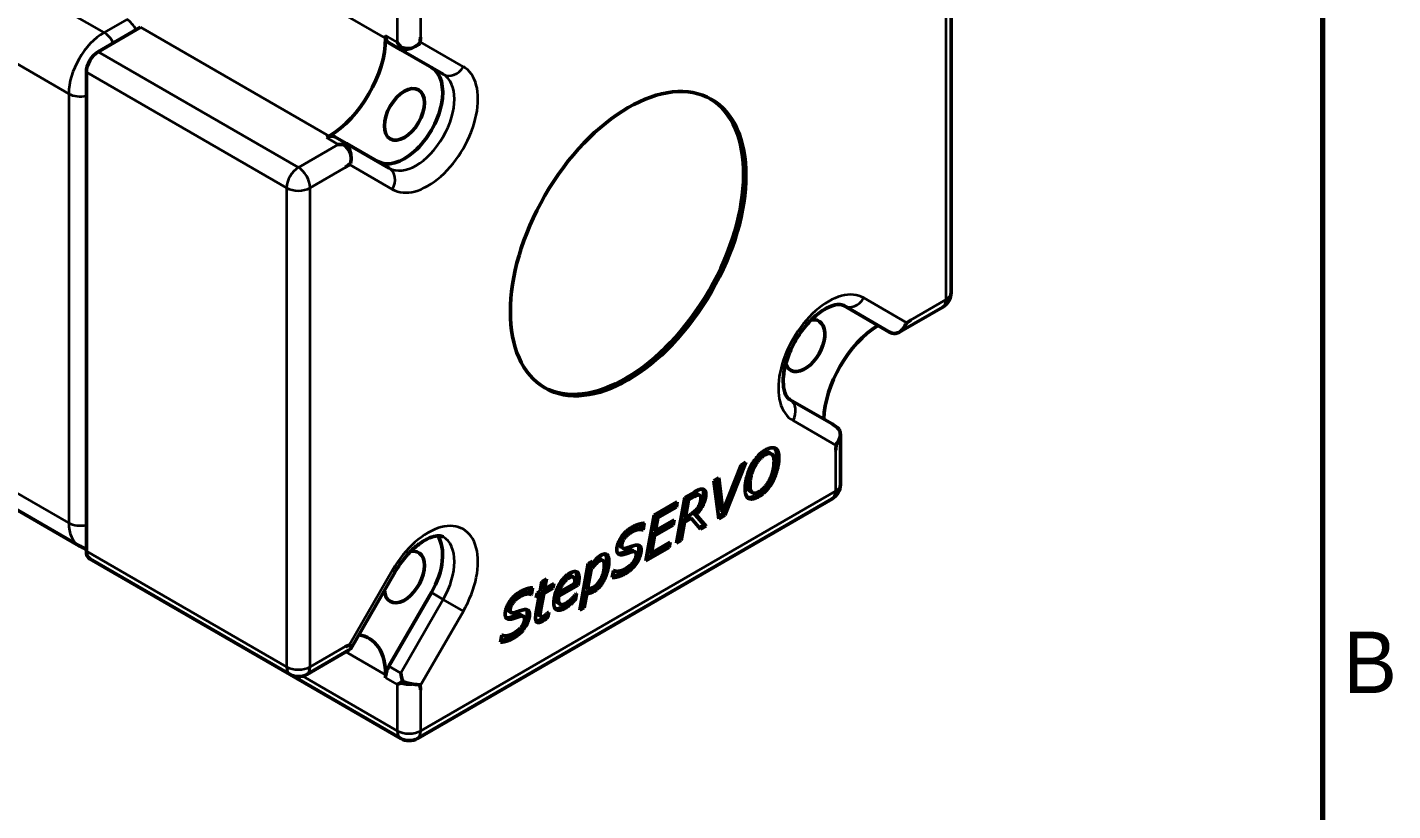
# Model space of a CAD drawing. Header units: millimetres. Extents: x -545 to 792, y -113 to 357.
# Drawn here: x -119 to -37, y 210.8 to 257.8 of the extents above; entities that cross this region are included whole.
import ezdxf

# ---------------------------------------------------------------- set-up
doc = ezdxf.new("R2010")
doc.units = ezdxf.units.MM
doc.header["$LTSCALE"] = 1.2
for name, color, linetype, lineweight in [('경계(ISO)', 7, 'Continuous', 70), ('외형선(ISO)', 7, 'Continuous', 50), ('좁은 외형선(ISO)', 7, 'Continuous', 35)]:
    doc.layers.add(name, color=color, linetype=linetype, lineweight=lineweight)
doc.styles.add('레이블 문자 (JIS)', font='')
doc.styles.get('레이블 문자 (JIS)').set_extended_font_data('Gulim')

# ---------------------------------------------------------------- blocks, each defined once
blk = doc.blocks.new('경계 Default Border')
at = {"layer": '경계(ISO)', "flags": 128}
blk.add_lwpolyline([(10, 10), (10, 287), (410, 287), (410, 10), (10, 10)], dxfattribs=at)
at = {"layer": '경계(ISO)', "insert": (411.013, 184.121), "char_height": 3, "attachment_point": 7, "style": '레이블 문자 (JIS)'}
blk.add_mtext('B', dxfattribs=at)

msp = doc.modelspace()

# ---------------------------------------------------------------- linework, layer by layer
at = {"layer": '외형선(ISO)', "color": 0}
for p, q in [((-63.535, 270.601), (-63.535, 241.86)), ((-114.74, 256.312), (-112.194, 257.782)), ((-97.486, 257.3), (-97.486, 257.129)), ((-97.279, 256.843), (-96.572, 256.434)), ((-95.365, 257.181), (-95.384, 257.192)), ((-95.384, 257.192), (-95.384, 257.192)), ((-96.572, 256.434), (-94.023, 254.963)), ((-166.091, 255.657), (-115.886, 226.672)), ((-115.447, 226.347), (-115.447, 255.087)), ((-100.88, 251.25), (-101.029, 251.164)), ((-99.822, 250.805), (-100.529, 251.213)), ((-100.024, 250.737), (-100.024, 250.737)), ((-97.273, 249.333), (-99.822, 250.805)), ((-99.884, 249.397), (-99.884, 249.398)), ((-99.884, 249.397), (-99.865, 249.387)), ((-69.981, 241.082), (-67.222, 239.489)), ((-64.035, 240.994), (-66.581, 239.524)), ((-65.956, 240.202), (-65.975, 240.212)), ((-70.682, 233.981), (-73.231, 235.453)), ((-70.182, 233.287), (-70.182, 230.348)), ((-74.321, 232.182), (-74.463, 232.264)), ((-70.475, 232.418), (-70.456, 232.407)), ((-76.073, 231.554), (-77.252, 228.587)), ((-77.24, 228.727), (-76.146, 231.512)), ((-75.848, 231.684), (-77.11, 228.506)), ((-76.146, 231.512), (-75.848, 231.684)), ((-77.768, 230.575), (-77.476, 230.744)), ((-77.486, 228.289), (-77.768, 230.575)), ((-77.599, 230.673), (-77.382, 228.808)), ((-77.476, 230.744), (-77.24, 228.727)), ((-80.014, 226.829), (-79.524, 229.562)), ((-79.524, 229.562), (-78.948, 229.894)), ((-79.117, 229.692), (-79.435, 229.508)), ((-78.975, 229.611), (-79.294, 229.427)), ((-78.627, 229.699), (-78.768, 229.78)), ((-75.447, 229.849), (-75.588, 229.931)), ((-70.682, 229.481), (-95.572, 215.111)), ((-81.368, 228.497), (-79.973, 229.303)), ((-80.17, 229.076), (-81.283, 228.433)), ((-80.028, 228.995), (-81.142, 228.352)), ((-80.147, 229.202), (-80.17, 229.076)), ((-80.028, 228.995), (-80.17, 229.076)), ((-79.973, 229.303), (-80.028, 228.995)), ((-79.435, 229.508), (-79.622, 228.458)), ((-79.294, 229.427), (-79.481, 228.377)), ((-79.294, 229.427), (-79.435, 229.508)), ((-77.24, 228.727), (-77.382, 228.808)), ((-82.122, 228), (-82.17, 227.712)), ((-81.964, 228.017), (-82.028, 227.63)), ((-81.859, 225.764), (-81.368, 228.497)), ((-80.362, 227.996), (-81.477, 227.352)), ((-81.283, 228.433), (-81.422, 227.66)), ((-80.22, 227.914), (-81.336, 227.27)), ((-81.142, 228.352), (-81.283, 228.433)), ((-81.142, 228.352), (-81.28, 227.578)), ((-81.28, 227.578), (-80.165, 228.222)), ((-80.339, 228.121), (-80.362, 227.996)), ((-80.22, 227.914), (-80.362, 227.996)), ((-80.165, 228.222), (-80.22, 227.914)), ((-79.674, 228.169), (-79.87, 227.076)), ((-79.533, 228.087), (-79.729, 226.994)), ((-79.271, 228.401), (-79.674, 228.169)), ((-79.533, 228.087), (-79.674, 228.169)), ((-79.481, 228.377), (-79.622, 228.458)), ((-79.129, 228.32), (-79.533, 228.087)), ((-79.481, 228.377), (-79.183, 228.549)), ((-79.129, 228.32), (-79.271, 228.401)), ((-78.572, 227.662), (-79.129, 228.32)), ((-78.994, 228.639), (-78.382, 227.935)), ((-78.852, 228.558), (-78.994, 228.639)), ((-78.852, 228.558), (-78.241, 227.853)), ((-78.382, 227.935), (-78.665, 227.772)), ((-78.241, 227.853), (-78.382, 227.935)), ((-77.252, 228.587), (-77.505, 228.441)), ((-77.11, 228.506), (-77.486, 228.289)), ((-77.11, 228.506), (-77.252, 228.587)), ((-82.17, 227.712), (-82.19, 227.7)), ((-82.049, 227.618), (-82.19, 227.7)), ((-82.028, 227.63), (-82.17, 227.712)), ((-82.028, 227.63), (-82.049, 227.618)), ((-81.477, 227.352), (-81.662, 226.317)), ((-81.336, 227.27), (-81.521, 226.235)), ((-81.336, 227.27), (-81.477, 227.352)), ((-81.28, 227.578), (-81.422, 227.66)), ((-79.87, 227.076), (-79.982, 227.011)), ((-79.729, 226.994), (-79.87, 227.076)), ((-78.241, 227.853), (-78.572, 227.662)), ((-115.447, 226.418), (-115.886, 226.672)), ((-83.228, 226.523), (-83.37, 226.605)), ((-82.512, 226.306), (-82.653, 226.388)), ((-80.461, 226.571), (-81.859, 225.764)), ((-80.603, 226.653), (-81.826, 225.946)), ((-81.521, 226.235), (-81.662, 226.317)), ((-81.521, 226.235), (-80.406, 226.879)), ((-80.58, 226.779), (-80.603, 226.653)), ((-80.461, 226.571), (-80.603, 226.653)), ((-80.406, 226.879), (-80.461, 226.571)), ((-79.729, 226.994), (-80.014, 226.829)), ((-103.219, 218.949), (-115.24, 225.889)), ((-85.828, 222.795), (-85.324, 225.601)), ((-85.324, 225.601), (-85.057, 225.755)), ((-85.231, 225.655), (-85.237, 225.623)), ((-85.095, 225.541), (-85.237, 225.623)), ((-85.057, 225.755), (-85.095, 225.541)), ((-84.445, 225.791), (-84.586, 225.873)), ((-99.576, 220.491), (-96.907, 225.114)), ((-88.101, 224.526), (-87.833, 224.681)), ((-87.833, 224.681), (-87.939, 224.092)), ((-86.214, 224.799), (-86.356, 224.881)), ((-85.288, 225.333), (-85.496, 224.171)), ((-85.147, 225.251), (-85.355, 224.09)), ((-85.147, 225.251), (-85.288, 225.333)), ((-83.879, 224.758), (-83.81, 225.171)), ((-83.81, 225.171), (-83.791, 225.182)), ((-94.73, 223.857), (-97.279, 219.442)), ((-88.871, 223.842), (-88.892, 223.83)), ((-88.751, 223.749), (-88.892, 223.83)), ((-88.824, 224.131), (-88.871, 223.842)), ((-88.73, 223.761), (-88.871, 223.842)), ((-88.666, 224.148), (-88.73, 223.761)), ((-88.437, 223.554), (-88.389, 223.832)), ((-88.389, 223.832), (-88.207, 223.937)), ((-88.13, 223.894), (-88.302, 222.948)), ((-88.207, 223.937), (-88.101, 224.526)), ((-87.989, 223.813), (-88.16, 222.866)), ((-87.576, 224.214), (-88.13, 223.894)), ((-87.989, 223.813), (-88.13, 223.894)), ((-88.007, 224.58), (-88.08, 224.173)), ((-87.939, 224.092), (-88.08, 224.173)), ((-87.435, 224.133), (-87.989, 223.813)), ((-87.939, 224.092), (-87.386, 224.411)), ((-87.559, 224.311), (-87.576, 224.214)), ((-87.435, 224.133), (-87.576, 224.214)), ((-87.386, 224.411), (-87.435, 224.133)), ((-86.059, 224.394), (-87.233, 223.716)), ((-87.054, 223.885), (-87.195, 223.966)), ((-85.918, 224.313), (-87.092, 223.635)), ((-87.054, 223.885), (-86.141, 224.412)), ((-86.018, 223.809), (-86.077, 223.441)), ((-85.918, 224.313), (-86.059, 224.394)), ((-86.034, 223.8), (-86.018, 223.809)), ((-85.546, 223.894), (-85.701, 223.032)), ((-85.405, 223.813), (-85.559, 222.95)), ((-85.405, 223.813), (-85.546, 223.894)), ((-85.355, 224.09), (-85.496, 224.171)), ((-88.73, 223.761), (-88.751, 223.749)), ((-88.455, 222.556), (-88.257, 223.658)), ((-88.257, 223.658), (-88.437, 223.554)), ((-88.399, 223.739), (-88.406, 223.735)), ((-88.257, 223.658), (-88.399, 223.739)), ((-87.092, 223.635), (-87.233, 223.716)), ((-86.994, 223.158), (-87.136, 223.24)), ((-86.351, 223.179), (-86.492, 223.261)), ((-86.208, 223.59), (-86.218, 223.522)), ((-86.077, 223.441), (-86.218, 223.522)), ((-85.701, 223.032), (-85.795, 222.977)), ((-85.559, 222.95), (-85.701, 223.032)), ((-89.93, 222.654), (-90.072, 222.735)), ((-89.213, 222.437), (-89.355, 222.518)), ((-88.145, 222.417), (-88.287, 222.499)), ((-87.868, 222.526), (-87.877, 222.469)), ((-87.736, 222.387), (-87.877, 222.469)), ((-87.686, 222.682), (-87.736, 222.387)), ((-87.7, 222.674), (-87.686, 222.682)), ((-85.559, 222.95), (-85.828, 222.795)), ((-99.884, 220.613), (-99.865, 220.646)), ((-99.884, 220.613), (-99.884, 220.614)), ((-90.581, 220.888), (-90.512, 221.302)), ((-90.512, 221.302), (-90.493, 221.313)), ((-99.673, 220.418), (-102.219, 218.949)), ((-96.572, 215.111), (-103.219, 218.949)), ((-97.486, 218.917), (-97.486, 218.745)), ((-96.615, 218.432), (-96.779, 218.337)), ((-95.365, 218.048), (-95.384, 218.015)), ((-95.384, 218.015), (-95.384, 218.015))]:
    msp.add_line(p, q, dxfattribs=at)
for centre, start, end in [((-64.535, 241.86), 300, 0), ((-71.182, 230.348), 300, 0), ((-102.719, 219.815), 240, 300), ((-96.072, 215.977), 240, 300)]:
    msp.add_arc(centre, 1, start, end, dxfattribs=at)
for centre, major_axis, ratio, start_param, end_param in [((-100.88, 255.169), (-2.4, -4.157), 0.57735, 0.785398, 2.356194), ((-96.779, 257.709), (-0.5, -0.866), 0.57735, 5.497787, 6.283185), ((-96.072, 257.3), (0.707, -1.225), 0.57735, 4.712389, 4.924381), ((-96.072, 257.3), (-0.924, -0.533), 0.717439, 1.43067, 1.888628), ((-100.315, 254.842), (-3.5, -6.062), 0.57735, 2.223256, 2.269019), ((-114.74, 255.496), (-0.5, -0.866), 0.57735, 3.926991, 5.497787), ((-96.072, 257.3), (0.5, 0.866), 0.239146, 3.141593, 3.538107), ((-96.355, 252.556), (-1.625, -2.815), 0.57735, 0, 3.141593), ((-83.061, 244.881), (5, 8.66), 0.57735, 3.155735, 6.269043), ((-101.029, 250.347), (0.5, 0.866), 0.57735, 0, 0.785398), ((-100.322, 249.939), (1.414, 0), 0.57735, 1.358812, 1.570796), ((-100.322, 249.939), (0.5, 0.866), 0.239146, 5.886671, 6.283185), ((-100.322, 249.939), (0, -1.067), 0.717439, 1.252965, 1.710923), ((-100.315, 254.842), (-3.5, -6.062), 0.57735, 0.872574, 0.918336), ((-72.313, 238.676), (0.85, 1.472), 0.57735, 2.66757, 6.757208), ((-65.525, 234.757), (3.5, 6.062), 0.57735, 0.872574, 0.918336), ((-67.788, 236.063), (2.4, 4.157), 0.57735, 0.827004, 2.314588), ((-66.932, 240.476), (0, -1.067), 0.717439, 0.645272, 1.10323), ((-71.182, 233.115), (1.207, -0.697), 0.717439, 1.174282, 1.570796), ((-71.182, 233.115), (0.924, 0.533), 0.717439, 5.179956, 5.637913), ((-65.525, 234.757), (3.5, 6.062), 0.57735, 2.223256, 2.269019), ((-96.355, 224.795), (1.625, 2.815), 0.57735, 4.712389, 6.01762), ((-114.74, 226.755), (-0.5, -0.866), 0.57735, 5.497787, 6.283185), ((-96.355, 224.795), (0.85, 1.472), 0.57735, 2.434987, 6.757208), ((-100.88, 216.957), (2.4, 4.157), 0.57735, 5.497787, 6.515206), ((-100.315, 214.671), (-3.5, -6.062), 0.57735, 3.794053, 3.839815), ((-100.572, 221.054), (-0.707, -1.225), 0.57735, 1.544211, 1.570796), ((-100.322, 221.199), (-0.729, 0.729), 0.317837, 3.309206, 3.767164), ((-96.779, 219.153), (0.5, 0.866), 0.57735, 1.570796, 2.356194), ((-96.072, 218.745), (0.349, -1.302), 0.317837, 4.404649, 4.801163), ((-96.072, 218.745), (0.996, -0.267), 0.317837, 5.049921, 5.507879), ((-100.315, 214.671), (3.5, 6.062), 0.57735, 5.584963, 5.630725)]:
    msp.add_ellipse(centre, major_axis=major_axis, ratio=ratio, start_param=start_param, end_param=end_param, dxfattribs=at)
for centre, major_axis in [((-82.92, 244.8), (-5, -8.66)), ((-96.355, 252.556), (-0.85, -1.472))]:
    msp.add_ellipse(centre, major_axis=major_axis, ratio=0.57735, dxfattribs=at)
for points, degree, knots in [([(-96.453, 256.455), (-96.478, 256.481), (-96.502, 256.507), (-96.557, 256.57), (-96.587, 256.607), (-96.615, 256.644)], 3, [-0.02444442, -0.02444442, -0.02444442, -0.02444442, -0.0139508, -0.0139508, -0.00000086, -0.00000086, -0.00000086, -0.00000086]), ([(-95.822, 256.57), (-95.929, 256.521), (-96.041, 256.487), (-96.256, 256.45), (-96.357, 256.446), (-96.453, 256.455)], 3, [-0.10692985, -0.10692985, -0.10692985, -0.10692985, -0.07181021, -0.07181021, -0.04024221, -0.04024221, -0.04024221, -0.04024221]), ([(-100.024, 250.737), (-99.974, 250.731), (-99.923, 250.723), (-99.842, 250.706), (-99.811, 250.699), (-99.781, 250.692)], 3, [-0.03043973, -0.03043973, -0.03043973, -0.03043973, -0.01471359, -0.01471359, -0.0052937, -0.0052937, -0.0052937, -0.0052937]), ([(-99.781, 250.692), (-99.737, 250.631), (-99.699, 250.563), (-99.613, 250.365), (-99.578, 250.228), (-99.564, 250.088)], 3, [-0.06685771, -0.06685771, -0.06685771, -0.06685771, -0.04222492, -0.04222492, -0.0000149, -0.0000149, -0.0000149, -0.0000149]), ([(-73.231, 235.453), (-73.297, 235.491), (-73.358, 235.545), (-73.491, 235.77), (-73.557, 235.947), (-73.616, 236.38), (-73.62, 236.615), (-73.566, 237.14), (-73.508, 237.431), (-73.324, 238.039), (-73.197, 238.357), (-72.885, 238.98), (-72.698, 239.285), (-72.288, 239.845), (-72.065, 240.099), (-71.614, 240.526), (-71.387, 240.701), (-70.965, 240.959), (-70.77, 241.044), (-70.437, 241.141), (-70.302, 241.153), (-70.102, 241.137), (-70.037, 241.115), (-69.981, 241.082)], 3, [0.785398, 0.785398, 0.785398, 0.785398, 1.099557, 1.099557, 1.425855, 1.425855, 1.695184, 1.695184, 1.970369, 1.970369, 2.254352, 2.254352, 2.542995, 2.542995, 2.830808, 2.830808, 3.112291, 3.112291, 3.384305, 3.384305, 3.657001, 3.657001, 3.926991, 3.926991, 3.926991, 3.926991]), ([(-67.222, 239.489), (-67.145, 239.444), (-67.063, 239.418), (-66.901, 239.403), (-66.822, 239.414), (-66.646, 239.476), (-66.553, 239.539), (-66.472, 239.624)], 3, [-0.1069183, -0.1069183, -0.1069183, -0.1069183, -0.0740345, -0.0740345, -0.0422249, -0.0422249, -0.0000149, -0.0000149, -0.0000149, -0.0000149]), ([(-66.581, 239.524), (-66.584, 239.522), (-66.588, 239.52), (-66.595, 239.516), (-66.598, 239.514), (-66.605, 239.51), (-66.609, 239.508), (-66.616, 239.504), (-66.619, 239.502), (-66.626, 239.498), (-66.63, 239.496), (-66.633, 239.494)], 3, [3.14159265, 3.14159265, 3.14159265, 3.14159265, 3.14471553, 3.14471553, 3.1478384, 3.1478384, 3.15096127, 3.15096127, 3.15408414, 3.15408414, 3.15720701, 3.15720701, 3.15720701, 3.15720701]), ([(-70.214, 233.143), (-70.186, 233.237), (-70.176, 233.33), (-70.192, 233.5), (-70.216, 233.576), (-70.254, 233.645)], 3, [-0.10692985, -0.10692985, -0.10692985, -0.10692985, -0.07181021, -0.07181021, -0.04024221, -0.04024221, -0.04024221, -0.04024221]), ([(-70.181, 233.348), (-70.182, 233.344), (-70.182, 233.34), (-70.182, 233.331), (-70.182, 233.327), (-70.182, 233.319), (-70.182, 233.315), (-70.182, 233.307), (-70.182, 233.303), (-70.182, 233.295), (-70.182, 233.291), (-70.182, 233.287)], 3, [4.69677462, 4.69677462, 4.69677462, 4.69677462, 4.69989749, 4.69989749, 4.70302037, 4.70302037, 4.70614324, 4.70614324, 4.70926611, 4.70926611, 4.71238898, 4.71238898, 4.71238898, 4.71238898]), ([(-75.747, 230.376), (-75.747, 230.036), (-75.595, 229.935), (-75.588, 229.931)], 2, [0, 0, 0, 1, 1.041009, 1.041009, 1.041009]), ([(-78.448, 230.069), (-78.443, 230.063), (-78.393, 229.986), (-78.393, 229.844)], 2, [0.898777, 0.898777, 0.898777, 1, 2, 2, 2]), ([(-96.907, 225.114), (-96.73, 225.42), (-96.527, 225.712), (-96.095, 226.231), (-95.867, 226.46), (-95.418, 226.829), (-95.198, 226.972), (-94.803, 227.169), (-94.626, 227.226), (-94.332, 227.276), (-94.221, 227.268), (-94.094, 227.237), (-94.057, 227.221), (-94.023, 227.202)], 3, [2.356194, 2.356194, 2.356194, 2.356194, 2.64519, 2.64519, 2.93136, 2.93136, 3.209553, 3.209553, 3.479229, 3.479229, 3.76281, 3.76281, 3.926991, 3.926991, 3.926991, 3.926991]), ([(-115.886, 226.672), (-115.755, 226.596), (-115.614, 226.539), (-115.463, 226.499), (-115.455, 226.497), (-115.447, 226.495)], 3, [3.9269908, 3.9269908, 3.9269908, 3.9269908, 4.0840704, 4.0840704, 4.0926956, 4.0926956, 4.0926956, 4.0926956]), ([(-83.441, 226.774), (-83.441, 226.666), (-83.378, 226.609), (-83.37, 226.605)], 2, [0, 0, 0, 1, 1.126761, 1.126761, 1.126761]), ([(-83.261, 225.074), (-83.468, 224.954), (-83.76, 224.864), (-83.864, 224.85)], 2, [0, 0, 0, 1, 1.567589, 1.567589, 1.567589]), ([(-90.142, 222.905), (-90.142, 222.797), (-90.08, 222.74), (-90.072, 222.735)], 2, [0, 0, 0, 1, 1.126761, 1.126761, 1.126761]), ([(-89.962, 221.205), (-90.17, 221.085), (-90.462, 220.995), (-90.566, 220.981)], 2, [0, 0, 0, 1, 1.567589, 1.567589, 1.567589]), ([(-99.618, 220.45), (-99.622, 220.448), (-99.625, 220.446), (-99.633, 220.442), (-99.636, 220.439), (-99.644, 220.435), (-99.647, 220.433), (-99.655, 220.429), (-99.658, 220.427), (-99.666, 220.423), (-99.67, 220.421), (-99.673, 220.418)], 3, [3.12503125, 3.12503125, 3.12503125, 3.12503125, 3.12834353, 3.12834353, 3.13165581, 3.13165581, 3.13496809, 3.13496809, 3.13828037, 3.13828037, 3.14159265, 3.14159265, 3.14159265, 3.14159265]), ([(-96.615, 218.432), (-96.584, 218.449), (-96.551, 218.467), (-96.496, 218.496), (-96.475, 218.507), (-96.453, 218.519)], 3, [-0.03043973, -0.03043973, -0.03043973, -0.03043973, -0.01471359, -0.01471359, -0.0052937, -0.0052937, -0.0052937, -0.0052937]), ([(-96.453, 218.519), (-96.378, 218.491), (-96.301, 218.466), (-96.086, 218.406), (-95.95, 218.377), (-95.822, 218.358)], 3, [-0.06685771, -0.06685771, -0.06685771, -0.06685771, -0.04222492, -0.04222492, -0.0000149, -0.0000149, -0.0000149, -0.0000149])]:
    msp.add_open_spline(points, degree=degree, knots=knots, dxfattribs=at)
for points, degree in [([(-95.42, 256.837), (-95.404, 256.957), (-95.393, 257.076), (-95.384, 257.192)], 3), ([(-95.409, 256.917), (-95.411, 256.891), (-95.415, 256.864), (-95.42, 256.837)], 3), ([(-99.884, 249.398), (-99.788, 249.463), (-99.691, 249.533), (-99.595, 249.606)], 3), ([(-99.595, 249.606), (-99.616, 249.589), (-99.637, 249.572), (-99.659, 249.556)], 3), ([(-66.249, 239.996), (-66.225, 240.011), (-66.203, 240.027), (-66.181, 240.043)], 3), ([(-75.571, 231.41), (-75.415, 231.72), (-74.951, 232.254), (-74.676, 232.413)], 2), ([(-74.86, 232.202), (-75.065, 232.084), (-75.392, 231.679), (-75.51, 231.427)], 2), ([(-74.719, 232.12), (-74.923, 232.002), (-75.25, 231.597), (-75.368, 231.345)], 2), ([(-74.463, 232.264), (-74.608, 232.347), (-74.86, 232.202)], 2), ([(-74.165, 231.744), (-74.165, 232.08), (-74.457, 232.271), (-74.719, 232.12)], 2), ([(-74.676, 232.413), (-74.298, 232.631), (-73.867, 232.404), (-73.867, 231.962)], 2), ([(-74.008, 232.044), (-74.008, 231.724), (-74.174, 231.034), (-74.334, 230.718)], 2), ([(-74.149, 232.544), (-74.008, 232.401), (-74.008, 232.044)], 2), ([(-70.431, 232.682), (-70.428, 232.708), (-70.426, 232.736), (-70.424, 232.764)], 3), ([(-75.903, 230.07), (-75.903, 230.406), (-75.732, 231.089), (-75.571, 231.41)], 2), ([(-75.51, 231.427), (-75.624, 231.179), (-75.747, 230.63), (-75.747, 230.376)], 2), ([(-75.368, 231.345), (-75.482, 231.097), (-75.605, 230.548), (-75.605, 230.294)], 2), ([(-74.407, 230.674), (-74.288, 230.931), (-74.165, 231.464), (-74.165, 231.744)], 2), ([(-73.867, 231.962), (-73.867, 231.642), (-74.033, 230.952), (-74.192, 230.636)], 2), ([(-74.334, 230.718), (-74.495, 230.393), (-74.952, 229.863), (-75.238, 229.698)], 2), ([(-74.192, 230.636), (-74.353, 230.311), (-74.811, 229.782), (-75.096, 229.617)], 2), ([(-75.05, 229.911), (-74.849, 230.027), (-74.52, 230.431), (-74.407, 230.674)], 2), ([(-78.791, 229.79), (-78.847, 229.808), (-79.002, 229.758), (-79.117, 229.692)], 2), ([(-78.393, 229.844), (-78.393, 229.538), (-78.724, 228.885), (-78.994, 228.639)], 2), ([(-78.65, 229.709), (-78.705, 229.727), (-78.861, 229.677), (-78.975, 229.611)], 2), ([(-78.948, 229.894), (-78.754, 230.006), (-78.511, 230.088), (-78.423, 230.063)], 2), ([(-78.251, 229.763), (-78.251, 229.457), (-78.582, 228.804), (-78.852, 228.558)], 2), ([(-78.768, 229.78), (-78.779, 229.786), (-78.791, 229.79)], 2), ([(-78.558, 229.512), (-78.558, 229.6), (-78.603, 229.694), (-78.65, 229.709)], 2), ([(-78.423, 230.063), (-78.343, 230.043), (-78.251, 229.904), (-78.251, 229.763)], 2), ([(-75.096, 229.617), (-75.476, 229.398), (-75.903, 229.631), (-75.903, 230.07)], 2), ([(-75.238, 229.698), (-75.558, 229.513), (-75.761, 229.568)], 2), ([(-75.605, 230.294), (-75.605, 229.954), (-75.313, 229.76), (-75.05, 229.911)], 2), ([(-79.183, 228.549), (-79.045, 228.629), (-78.838, 228.808), (-78.755, 228.928)], 2), ([(-78.755, 228.928), (-78.662, 229.066), (-78.558, 229.372), (-78.558, 229.512)], 2), ([(-82.681, 227.783), (-82.458, 227.912), (-82.096, 228.015), (-81.964, 228.017)], 2), ([(-83.602, 226.435), (-83.602, 226.785), (-83.088, 227.548), (-82.681, 227.783)], 2), ([(-82.873, 227.568), (-83.131, 227.419), (-83.441, 226.976), (-83.441, 226.774)], 2), ([(-82.731, 227.486), (-82.989, 227.337), (-83.299, 226.894), (-83.299, 226.692)], 2), ([(-82.19, 227.7), (-82.291, 227.75), (-82.665, 227.688), (-82.873, 227.568)], 2), ([(-82.049, 227.618), (-82.149, 227.668), (-82.524, 227.606), (-82.731, 227.486)], 2), ([(-83.133, 226.162), (-83.356, 226.091), (-83.602, 226.227), (-83.602, 226.435)], 2), ([(-83.275, 226.244), (-83.434, 226.193), (-83.543, 226.213)], 2), ([(-83.299, 226.692), (-83.299, 226.584), (-83.188, 226.484), (-83.045, 226.525)], 2), ([(-82.812, 226.395), (-82.904, 226.372), (-83.16, 226.278), (-83.275, 226.244)], 2), ([(-82.671, 226.313), (-82.763, 226.29), (-83.019, 226.196), (-83.133, 226.162)], 2), ([(-83.045, 226.525), (-82.955, 226.553), (-82.652, 226.656), (-82.55, 226.685)], 2), ([(-82.653, 226.388), (-82.71, 226.421), (-82.812, 226.395)], 2), ([(-82.444, 226.144), (-82.444, 226.258), (-82.56, 226.341), (-82.671, 226.313)], 2), ([(-82.55, 226.685), (-82.347, 226.738), (-82.137, 226.605), (-82.137, 226.413)], 2), ([(-82.279, 226.495), (-82.279, 226.333), (-82.416, 225.936), (-82.539, 225.751)], 2), ([(-82.137, 226.413), (-82.137, 226.251), (-82.274, 225.854), (-82.397, 225.669)], 2), ([(-82.332, 226.704), (-82.279, 226.631), (-82.279, 226.495)], 2), ([(-85.114, 225.552), (-85.206, 225.445), (-85.288, 225.333)], 2), ([(-84.666, 225.749), (-84.783, 225.681), (-85.038, 225.4), (-85.147, 225.251)], 2), ([(-85.095, 225.541), (-84.963, 225.723), (-84.705, 226.01), (-84.551, 226.099)], 2), ([(-84.807, 225.831), (-84.886, 225.785), (-84.97, 225.707)], 2), ([(-84.586, 225.873), (-84.661, 225.916), (-84.807, 225.831)], 2), ([(-84.356, 225.52), (-84.356, 225.716), (-84.503, 225.843), (-84.666, 225.749)], 2), ([(-84.551, 226.099), (-84.319, 226.233), (-84.075, 226.042), (-84.075, 225.742)], 2), ([(-84.517, 224.756), (-84.435, 224.941), (-84.356, 225.326), (-84.356, 225.52)], 2), ([(-84.217, 225.824), (-84.217, 225.55), (-84.364, 224.985), (-84.485, 224.747)], 2), ([(-84.075, 225.742), (-84.075, 225.468), (-84.222, 224.904), (-84.344, 224.666)], 2), ([(-84.297, 226.177), (-84.217, 226.068), (-84.217, 225.824)], 2), ([(-82.539, 225.751), (-82.67, 225.553), (-83.022, 225.212), (-83.261, 225.074)], 2), ([(-82.397, 225.669), (-82.529, 225.471), (-82.88, 225.13), (-83.119, 224.992)], 2), ([(-83.071, 225.288), (-82.768, 225.463), (-82.444, 225.928), (-82.444, 226.144)], 2), ([(-87.384, 223.236), (-87.384, 223.742), (-86.832, 224.783), (-86.423, 225.018)], 2), ([(-86.622, 224.823), (-86.824, 224.706), (-87.138, 224.235), (-87.195, 223.966)], 2), ([(-86.48, 224.742), (-86.683, 224.625), (-86.996, 224.154), (-87.054, 223.885)], 2), ([(-86.356, 224.881), (-86.439, 224.929), (-86.622, 224.823)], 2), ([(-86.129, 224.571), (-86.129, 224.747), (-86.295, 224.849), (-86.48, 224.742)], 2), ([(-86.423, 225.018), (-86.153, 225.174), (-85.866, 225.028), (-85.866, 224.749)], 2), ([(-86.079, 225.123), (-86.007, 225.028), (-86.007, 224.83)], 2), ([(-86.007, 224.83), (-86.007, 224.78), (-86.031, 224.552), (-86.059, 224.394)], 2), ([(-85.866, 224.749), (-85.866, 224.699), (-85.89, 224.471), (-85.918, 224.313)], 2), ([(-84.485, 224.747), (-84.606, 224.505), (-84.932, 224.117), (-85.115, 224.011)], 2), ([(-84.976, 224.195), (-84.828, 224.28), (-84.593, 224.58), (-84.517, 224.756)], 2), ([(-84.344, 224.666), (-84.465, 224.424), (-84.79, 224.036), (-84.974, 223.93)], 2), ([(-83.119, 224.992), (-83.327, 224.873), (-83.699, 224.758), (-83.879, 224.758)], 2), ([(-83.791, 225.182), (-83.654, 225.111), (-83.256, 225.181), (-83.071, 225.288)], 2), ([(-90.304, 222.566), (-90.304, 222.916), (-89.79, 223.679), (-89.383, 223.914)], 2), ([(-88.892, 223.83), (-88.993, 223.88), (-89.367, 223.818), (-89.574, 223.698)], 2), ([(-88.751, 223.749), (-88.851, 223.799), (-89.225, 223.737), (-89.433, 223.617)], 2), ([(-89.383, 223.914), (-89.159, 224.043), (-88.797, 224.146), (-88.666, 224.148)], 2), ([(-86.636, 223.222), (-86.479, 223.313), (-86.146, 223.647), (-86.034, 223.8)], 2), ([(-86.141, 224.412), (-86.134, 224.464), (-86.129, 224.533), (-86.129, 224.571)], 2), ([(-85.115, 224.011), (-85.243, 223.937), (-85.458, 223.881), (-85.546, 223.894)], 2), ([(-84.974, 223.93), (-85.102, 223.856), (-85.317, 223.8), (-85.405, 223.813)], 2), ([(-85.355, 224.09), (-85.263, 224.085), (-85.095, 224.126), (-84.976, 224.195)], 2), ([(-89.574, 223.698), (-89.832, 223.549), (-90.142, 223.107), (-90.142, 222.905)], 2), ([(-89.433, 223.617), (-89.691, 223.468), (-90.001, 223.025), (-90.001, 222.823)], 2), ([(-86.678, 222.94), (-87.009, 222.749), (-87.384, 222.89), (-87.384, 223.236)], 2), ([(-86.819, 223.022), (-87.113, 222.852), (-87.294, 222.889)], 2), ([(-87.233, 223.716), (-87.242, 223.663), (-87.249, 223.567), (-87.249, 223.527)], 2), ([(-87.249, 223.527), (-87.249, 223.305), (-87.136, 223.24)], 2), ([(-87.092, 223.635), (-87.1, 223.582), (-87.107, 223.486), (-87.107, 223.446)], 2), ([(-87.107, 223.446), (-87.107, 223.214), (-86.861, 223.092), (-86.636, 223.222)], 2), ([(-86.492, 223.261), (-86.58, 223.186), (-86.717, 223.081), (-86.819, 223.022)], 2), ([(-86.351, 223.179), (-86.439, 223.104), (-86.576, 222.999), (-86.678, 222.94)], 2), ([(-86.218, 223.522), (-86.289, 223.451), (-86.404, 223.338), (-86.492, 223.261)], 2), ([(-86.077, 223.441), (-86.148, 223.37), (-86.262, 223.256), (-86.351, 223.179)], 2), ([(-89.835, 222.293), (-90.058, 222.222), (-90.304, 222.358), (-90.304, 222.566)], 2), ([(-89.976, 222.375), (-90.136, 222.324), (-90.244, 222.344)], 2), ([(-90.001, 222.823), (-90.001, 222.715), (-89.89, 222.615), (-89.746, 222.656)], 2), ([(-89.514, 222.526), (-89.606, 222.503), (-89.862, 222.409), (-89.976, 222.375)], 2), ([(-89.372, 222.444), (-89.464, 222.421), (-89.72, 222.327), (-89.835, 222.293)], 2), ([(-89.772, 221.419), (-89.469, 221.594), (-89.146, 222.059), (-89.146, 222.275)], 2), ([(-89.746, 222.656), (-89.656, 222.684), (-89.353, 222.787), (-89.251, 222.816)], 2), ([(-89.355, 222.518), (-89.412, 222.551), (-89.514, 222.526)], 2), ([(-89.146, 222.275), (-89.146, 222.389), (-89.262, 222.472), (-89.372, 222.444)], 2), ([(-89.251, 222.816), (-89.049, 222.869), (-88.839, 222.736), (-88.839, 222.544)], 2), ([(-88.98, 222.626), (-88.98, 222.464), (-89.117, 222.067), (-89.24, 221.882)], 2), ([(-88.839, 222.544), (-88.839, 222.382), (-88.976, 221.985), (-89.099, 221.8)], 2), ([(-89.033, 222.835), (-88.98, 222.762), (-88.98, 222.626)], 2), ([(-88.479, 222.32), (-88.479, 222.374), (-88.467, 222.483), (-88.455, 222.556)], 2), ([(-88.067, 222.144), (-88.264, 222.03), (-88.479, 222.106), (-88.479, 222.32)], 2), ([(-88.208, 222.226), (-88.352, 222.143), (-88.448, 222.14)], 2), ([(-88.302, 222.948), (-88.315, 222.876), (-88.338, 222.695), (-88.338, 222.647)], 2), ([(-88.338, 222.647), (-88.338, 222.529), (-88.287, 222.499)], 2), ([(-87.877, 222.469), (-87.957, 222.401), (-88.139, 222.266), (-88.208, 222.226)], 2), ([(-88.16, 222.866), (-88.174, 222.794), (-88.197, 222.613), (-88.197, 222.565)], 2), ([(-88.197, 222.565), (-88.197, 222.445), (-88.091, 222.388), (-87.949, 222.47)], 2), ([(-87.736, 222.387), (-87.816, 222.319), (-87.997, 222.184), (-88.067, 222.144)], 2), ([(-87.949, 222.47), (-87.89, 222.504), (-87.729, 222.643), (-87.7, 222.674)], 2), ([(-90.493, 221.313), (-90.356, 221.242), (-89.958, 221.312), (-89.772, 221.419)], 2), ([(-89.24, 221.882), (-89.372, 221.684), (-89.723, 221.343), (-89.962, 221.205)], 2), ([(-89.099, 221.8), (-89.23, 221.602), (-89.582, 221.261), (-89.821, 221.123)], 2), ([(-99.659, 220.715), (-99.637, 220.724), (-99.616, 220.733), (-99.595, 220.743)], 3), ([(-99.564, 220.518), (-99.573, 220.488), (-99.591, 220.465), (-99.618, 220.45)], 3), ([(-89.821, 221.123), (-90.029, 221.003), (-90.401, 220.888), (-90.581, 220.888)], 2), ([(-95.42, 218.332), (-95.415, 218.308), (-95.411, 218.284), (-95.409, 218.261)], 3), ([(-95.384, 218.015), (-95.393, 218.122), (-95.404, 218.228), (-95.42, 218.332)], 3)]:
    msp.add_open_spline(points, degree=degree, dxfattribs=at)
at = {"layer": '좁은 외형선(ISO)', "color": 0}
for p, q in [((-114.386, 257.472), (-164.591, 286.457)), ((-116.507, 253.797), (-166.712, 282.783)), ((-96.779, 270.682), (-96.779, 256.892)), ((-95.365, 257.181), (-95.365, 270.682)), ((-63.828, 241.452), (-63.828, 270.193)), ((-97.486, 257.129), (-108.8, 263.661)), ((-113.021, 258.259), (-114.386, 257.472)), ((-112.194, 257.782), (-100.88, 251.25)), ((-116.507, 228.045), (-166.712, 257.031)), ((-96.779, 256.892), (-97.486, 257.3)), ((-92.816, 255.42), (-95.409, 256.917)), ((-102.719, 249.372), (-114.74, 256.312)), ((-115.447, 255.087), (-103.426, 248.147)), ((-116.507, 253.797), (-116.507, 228.045)), ((-101.029, 251.164), (-100.322, 250.756)), ((-100.322, 250.756), (-102.719, 249.372)), ((-102.012, 248.147), (-99.865, 249.387)), ((-99.659, 249.556), (-97.066, 248.059)), ((-103.426, 248.147), (-103.426, 219.406)), ((-102.012, 219.406), (-102.012, 248.147)), ((-66.181, 240.043), (-68.774, 241.54)), ((-63.828, 241.452), (-65.975, 240.212)), ((-73.024, 234.179), (-70.431, 232.682)), ((-74.719, 232.12), (-74.86, 232.202)), ((-73.867, 231.962), (-74.008, 232.044)), ((-70.475, 232.418), (-70.475, 229.939)), ((-75.368, 231.345), (-75.51, 231.427)), ((-75.605, 230.294), (-75.747, 230.376)), ((-74.192, 230.636), (-74.334, 230.718)), ((-70.475, 229.939), (-95.365, 215.569)), ((-78.975, 229.611), (-79.117, 229.692)), ((-78.65, 229.709), (-78.791, 229.79)), ((-78.251, 229.763), (-78.393, 229.844)), ((-75.096, 229.617), (-75.238, 229.698)), ((-82.731, 227.486), (-82.873, 227.568)), ((-103.426, 219.406), (-115.447, 226.347)), ((-83.299, 226.692), (-83.441, 226.774)), ((-83.133, 226.162), (-83.275, 226.244)), ((-82.671, 226.313), (-82.812, 226.395)), ((-82.137, 226.413), (-82.279, 226.495)), ((-84.666, 225.749), (-84.807, 225.831)), ((-84.075, 225.742), (-84.217, 225.824)), ((-82.397, 225.669), (-82.539, 225.751)), ((-97.066, 225.206), (-99.659, 220.715)), ((-97.066, 225.206), (-96.907, 225.114)), ((-86.48, 224.742), (-86.622, 224.823)), ((-85.866, 224.749), (-86.007, 224.83)), ((-84.344, 224.666), (-84.485, 224.747)), ((-83.119, 224.992), (-83.261, 225.074)), ((-94.023, 223.449), (-94.73, 223.857)), ((-84.974, 223.93), (-85.115, 224.011)), ((-94.023, 223.449), (-96.572, 219.033)), ((-92.816, 222.752), (-94.023, 223.449)), ((-89.433, 223.617), (-89.574, 223.698)), ((-87.107, 223.446), (-87.249, 223.527)), ((-86.678, 222.94), (-86.819, 223.022)), ((-95.409, 218.261), (-92.816, 222.752)), ((-90.001, 222.823), (-90.142, 222.905)), ((-89.835, 222.293), (-89.976, 222.375)), ((-89.372, 222.444), (-89.514, 222.526)), ((-88.839, 222.544), (-88.98, 222.626)), ((-88.197, 222.565), (-88.338, 222.647)), ((-88.16, 222.866), (-88.302, 222.948)), ((-88.067, 222.144), (-88.208, 222.226)), ((-89.099, 221.8), (-89.24, 221.882)), ((-99.865, 220.646), (-102.012, 219.406)), ((-89.821, 221.123), (-89.962, 221.205)), ((-99.88, 220.299), (-97.486, 218.917)), ((-96.572, 219.033), (-97.279, 219.442)), ((-96.779, 215.569), (-102.46, 218.849)), ((-97.486, 218.745), (-96.779, 218.337)), ((-96.779, 218.337), (-96.779, 215.569)), ((-95.365, 215.569), (-95.365, 218.048))]:
    msp.add_line(p, q, dxfattribs=at)
for centre, major_axis, ratio, start_param, end_param in [((-113.021, 257.443), (-0.5, 0.866), 0.57735, 4.591889, 5.497787), ((-114.386, 255.022), (-1.5, -2.598), 0.57735, 3.926991, 5.497787), ((-114.386, 256.655), (-0.5, 0.866), 0.57735, 4.591889, 5.497787), ((-96.072, 257.129), (-1, 0), 0.57735, 0.99739, 1.823369), ((-95.648, 252.148), (1.625, 2.815), 0.57735, 3.141593, 6.283185), ((-94.941, 251.74), (-2.125, -3.681), 0.57735, 0, 3.141593), ((-93.523, 255.829), (-0.5, -0.866), 0.816497, 0, 1.570796), ((-115.8, 254.206), (-1, 0), 0.57735, 0.785398, 1.932163), ((-100.173, 250.025), (-0.5, 0.866), 0.57735, 4.459816, 5.285803), ((-102.719, 248.555), (0.5, 0.866), 0.57735, 0.785398, 2.356194), ((-102.719, 248.555), (0.5, -0.866), 0.57735, 0.785398, 2.356194), ((-97.773, 248.467), (0.5, 0.866), 0.816497, 4.712389, 6.283185), ((-102.719, 248.555), (1, 0), 0.57735, 3.926991, 5.497787), ((-70.899, 237.859), (2.125, 3.681), 0.57735, 0, 3.141593), ((-64.535, 241.86), (1, 0), 0.57735, 5.497787, 6.283185), ((-69.481, 241.948), (-0.5, -0.866), 0.816497, 0, 1.570796), ((-64.535, 241.86), (0.5, -0.866), 0.57735, 0, 0.785398), ((-67.081, 240.39), (0.5, -0.866), 0.57735, 0, 0.252573), ((-73.731, 234.587), (0.5, 0.866), 0.816497, 4.712389, 6.283185), ((-71.182, 233.287), (1, 0), 0.57735, 6.030612, 6.283185), ((-71.182, 230.348), (1, 0), 0.57735, 5.497787, 6.283185), ((-71.182, 230.348), (0.5, -0.866), 0.57735, 0, 0.785398), ((-115.8, 228.453), (-1, 0), 0.57735, 0.785398, 1.932163), ((-114.386, 229.27), (-1.5, -2.598), 0.57735, 5.497787, 6.283185), ((-94.941, 223.979), (2.125, 3.681), 0.57735, 4.712389, 7.853982), ((-95.648, 224.387), (1.625, 2.815), 0.57735, 4.712389, 6.283185), ((-100.173, 221.284), (0.5, -0.866), 0.57735, 0, 0.252573), ((-102.719, 219.815), (-0.5, -0.866), 0.57735, 5.497787, 6.283185), ((-102.719, 219.815), (-1, 0), 0.57735, 0.785398, 2.356194), ((-102.719, 219.815), (0.5, -0.866), 0.57735, 0, 0.785398), ((-96.072, 218.917), (-1, 0), 0.57735, 0.99739, 1.823369), ((-96.072, 215.977), (1, 0), 0.57735, 3.926991, 5.497787), ((-96.072, 215.977), (-0.5, -0.866), 0.57735, 5.497787, 6.283185), ((-96.072, 215.977), (0.5, -0.866), 0.57735, 0, 0.785398)]:
    msp.add_ellipse(centre, major_axis=major_axis, ratio=ratio, start_param=start_param, end_param=end_param, dxfattribs=at)

# ---------------------------------------------------------------- block references
at = {"color": 0, "xscale": 1.2289725, "yscale": 1.2289725, "zscale": 1.2289725}
msp.add_blockref('경계 Default Border', (-545.109, -8.45), dxfattribs=at)

doc.saveas('drawing.dxf')
